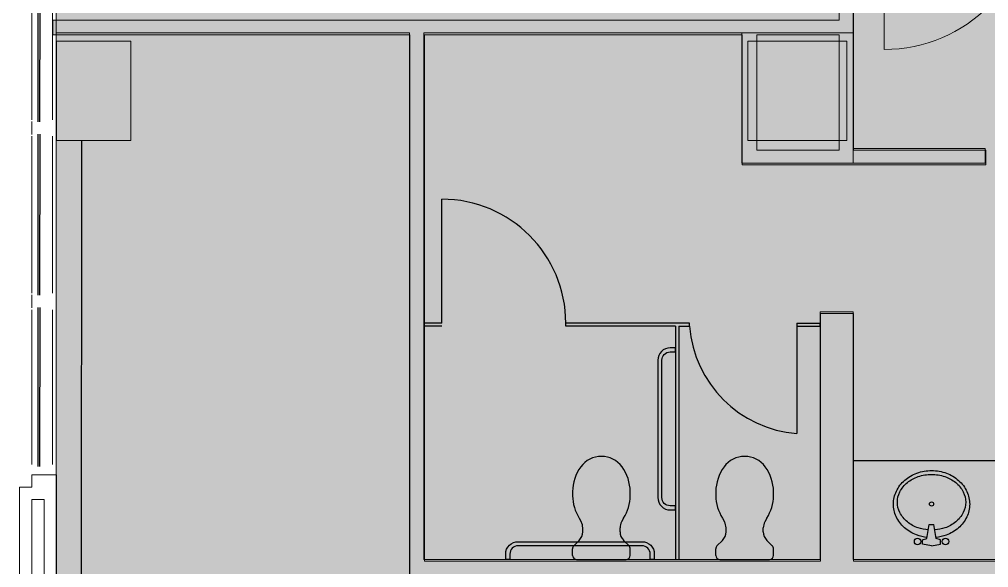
# Model space of a CAD drawing. Header units: inches. Extents: x -1221 to 179, y -822 to 880.
# Drawn here: x -1166.1 to -931.2, y 46 to 178.8 of the extents above; entities that cross this region are included whole.
import ezdxf
from ezdxf.xclip import XClip

# ---------------------------------------------------------------- set-up
doc = ezdxf.new("R2010")
doc.units = ezdxf.units.IN
doc.header["$MEASUREMENT"] = 0
doc.header["$XCLIPFRAME"] = 2
doc.linetypes.add('L1$0$2DASHES', pattern=[163.199999, 71.999999, -24, 9.6, -24, 9.6, -24])
for name, color, linetype in [('L1$0$A-Anno-Revs-FinF', 181, 'Continuous'), ('L1$0$A-Cols-Bldg', 235, 'Continuous'), ('L1$0$GLZ_GLAZING', 7, 'Continuous')]:
    doc.layers.add(name, color=color, linetype=linetype)
for name, color, linetype, lineweight in [('L1$0$ArchiCAD Doors_Pen_No__4', 7, 'Continuous', 9), ('L1$0$ArchiCAD Windows_Pen_No__4', 4, 'Continuous', 9), ('L1$0$BB Columns_Pen_No__3', 7, 'Continuous', 20), ('L1$0$BB Columns_Pen_No__7', 7, 'Continuous', 20), ('L1$0$BB Columns_Pen_No__95', 8, 'Continuous', 20), ('L1$0$BB Shell_Pen_No__100', 7, 'Continuous', 20), ('X1$0$18_0109_REV_dwg _7_', 8, 'Continuous', 9), ('X1$0$A-DETL', 90, 'Continuous', 9), ('X1$0$A-DETL-GENF', 92, 'Continuous', 9), ('X1$0$A-WALL', 113, 'Continuous', 9), ('X1$0$A-WALL-PATT', 111, 'Continuous', 13), ('X1$0$I-WALL', 2, 'Continuous', 9)]:
    doc.layers.add(name, color=color, linetype=linetype, lineweight=lineweight)

# ---------------------------------------------------------------- blocks, each defined once
blk = doc.blocks.new('L1$0$window-fixed')
at = {"layer": 'L1$0$ArchiCAD Windows_Pen_No__4', "linetype": 'L1$0$2DASHES'}
for p, q in [((-6723.6, 3788.31), (-6761.1, 3788.31)), ((-6681.6, 3788.31), (-6719.6, 3788.31)), ((-6640.1, 3788.31), (-6677.6, 3788.31)), ((-6723.6, 3783.31), (-6761.1, 3783.31)), ((-6681.6, 3783.31), (-6719.6, 3783.31)), ((-6640.09, 3783.31), (-6677.6, 3783.31))]:
    blk.add_line(p, q, dxfattribs=at)
at = {"layer": 'L1$0$ArchiCAD Windows_Pen_No__4', "linetype": 'Continuous'}
for p, q in [((-6723.17, 3788.31), (-6721.6, 3788.31)), ((-6721.6, 3788.31), (-6720.02, 3788.31)), ((-6681.17, 3788.31), (-6679.6, 3788.31)), ((-6679.6, 3788.31), (-6678.02, 3788.31))]:
    blk.add_line(p, q, dxfattribs=at)
at = {"layer": 'L1$0$GLZ_GLAZING', "color": 30, "linetype": 'Continuous'}
for p, q in [((-6723.1, 3786.81), (-6761.6, 3786.81)), ((-6761.6, 3786.32), (-6723.1, 3786.31)), ((-6681.1, 3786.81), (-6720.1, 3786.81)), ((-6720.1, 3786.32), (-6681.1, 3786.31)), ((-6639.59, 3786.81), (-6678.1, 3786.81)), ((-6678.1, 3786.32), (-6639.6, 3786.31))]:
    blk.add_line(p, q, dxfattribs=at)
at = {"layer": 'L1$0$GLZ_GLAZING', "color": 30, "linetype": 'Continuous', "const_width": 0.00174}
for points in [[(-6763.6, 3783.31), (-6761.1, 3783.31), (-6761.1, 3786.06), (-6761.6, 3786.06), (-6761.6, 3787.06), (-6761.1, 3787.06), (-6761.1, 3788.31), (-6763.6, 3788.31), (-6763.6, 3787.06), (-6763.6, 3787.06), (-6763.6, 3786.06), (-6763.6, 3786.06)], [(-6719.6, 3783.31), (-6723.6, 3783.31), (-6723.6, 3786.06), (-6723.1, 3786.06), (-6723.1, 3787.06), (-6723.6, 3787.06), (-6723.6, 3788.31), (-6719.6, 3788.31), (-6719.6, 3787.06), (-6720.1, 3787.06), (-6720.1, 3786.06), (-6719.6, 3786.06)], [(-6677.6, 3783.31), (-6681.6, 3783.31), (-6681.6, 3786.06), (-6681.1, 3786.06), (-6681.1, 3787.06), (-6681.6, 3787.06), (-6681.6, 3788.31), (-6677.6, 3788.31), (-6677.6, 3787.06), (-6678.1, 3787.06), (-6678.1, 3786.06), (-6677.6, 3786.06)], [(-6723.1, 3786.06), (-6723.1, 3787.06), (-6761.6, 3787.06), (-6761.6, 3786.07), (-6723.1, 3786.06)], [(-6681.1, 3786.06), (-6681.1, 3787.06), (-6720.1, 3787.06), (-6720.1, 3786.07), (-6681.59, 3786.06)], [(-6639.59, 3786.06), (-6639.59, 3787.06), (-6678.1, 3787.06), (-6678.1, 3786.07), (-6639.59, 3786.06)]]:
    blk.add_lwpolyline(points, close=True, dxfattribs=at)
blk.add_lwpolyline([(-6637.6, 3783.31), (-6637.6, 3788.31), (-6640.1, 3788.31), (-6640.09, 3787.06), (-6639.59, 3787.06), (-6639.59, 3786.06), (-6640.09, 3786.06), (-6640.09, 3783.31), (-6637.6, 3783.31)], dxfattribs=at)
blk = doc.blocks.new('L1')
at = {"layer": 'L1$0$BB Columns_Pen_No__95', "linetype": 'Continuous', "lineweight": 0, "true_color": 0x3f3f3f}
for points in [[(-7523.69, 3096.07), (-7523.69, 3072.07), (-7505.69, 3072.07), (-7505.69, 3096.07)], [(-7356.19, 3096.07), (-7356.19, 3072.07), (-7332.19, 3072.07), (-7332.19, 3096.07)]]:
    blk.add_hatch(color=250, dxfattribs=at).paths.add_polyline_path(points)
at = {"layer": 'L1$0$A-Anno-Revs-FinF'}
blk.add_line((-7517.69, 2850.57), (-7517.59, 3072.07), dxfattribs=at)
at = {"layer": 'L1$0$A-Cols-Bldg', "color": 251, "ltscale": 5}
for p, q in [((-7430.31, 3027.82), (-7430.31, 3057.82)), ((-7430.31, 3027.82), (-7434.69, 3027.82)), ((-7430.31, 3027.82), (-7434.69, 3027.82)), ((-7430.31, 3027.07), (-7434.69, 3027.07)), ((-7430.31, 3027.07), (-7434.69, 3027.07)), ((-7370.31, 3027.82), (-7400.31, 3027.82)), ((-7400.31, 3027.07), (-7400.31, 3027.82)), ((-7370.31, 3027.82), (-7400.31, 3027.82)), ((-7400.31, 3027.07), (-7400.31, 3027.82)), ((-7373.69, 3027.07), (-7400.31, 3027.07)), ((-7373.69, 3027.07), (-7400.31, 3027.07)), ((-7373.69, 3027.07), (-7373.69, 2970.57)), ((-7373.69, 3027.07), (-7373.69, 2970.57)), ((-7372.94, 3027.07), (-7372.94, 2970.57)), ((-7372.94, 3027.07), (-7370.31, 3027.07)), ((-7372.94, 3027.07), (-7372.94, 2970.57)), ((-7372.94, 3027.07), (-7370.31, 3027.07)), ((-7370.31, 3027.07), (-7370.31, 3027.82)), ((-7370.31, 3027.07), (-7370.31, 3027.82)), ((-7344.31, 3027.82), (-7338.69, 3027.82)), ((-7344.31, 3027.82), (-7344.31, 3001.07)), ((-7344.31, 3027.82), (-7338.69, 3027.82)), ((-7344.31, 3027.82), (-7344.31, 3001.07)), ((-7344.31, 3027.07), (-7338.69, 3027.07)), ((-7338.69, 3027.07), (-7338.69, 3027.82)), ((-7338.69, 3027.07), (-7338.69, 3027.82)), ((-7330.69, 2994.57), (-7262.69, 2994.57)), ((-7330.69, 2994.57), (-7262.69, 2994.57)), ((-7397.08, 2980.61), (-7396.58, 2979.71)), ((-7397.08, 2980.61), (-7396.58, 2979.71)), ((-7386.29, 2980.61), (-7386.79, 2979.71)), ((-7386.29, 2980.61), (-7386.79, 2979.71)), ((-7362.37, 2980.61), (-7361.87, 2979.71)), ((-7362.37, 2980.61), (-7361.87, 2979.71)), ((-7351.58, 2980.61), (-7352.08, 2979.71)), ((-7351.58, 2980.61), (-7352.08, 2979.71)), ((-7396.2, 2977.29), (-7396.2, 2978.25)), ((-7396.2, 2977.29), (-7396.2, 2978.25)), ((-7387.16, 2977.29), (-7387.16, 2978.25)), ((-7387.16, 2977.29), (-7387.16, 2978.25)), ((-7361.49, 2977.29), (-7361.49, 2978.25)), ((-7361.49, 2977.29), (-7361.49, 2978.25)), ((-7352.45, 2977.29), (-7352.45, 2978.25)), ((-7352.45, 2977.29), (-7352.45, 2978.25)), ((-7312.81, 2975.64), (-7312.26, 2979.07)), ((-7312.26, 2979.07), (-7311.12, 2979.07)), ((-7310.57, 2975.64), (-7311.12, 2979.07)), ((-7313.86, 2975.37), (-7312.81, 2975.64)), ((-7313.86, 2974.28), (-7313.86, 2975.37)), ((-7309.52, 2975.37), (-7310.57, 2975.64)), ((-7309.52, 2974.28), (-7309.52, 2975.37)), ((-7398.68, 2971.57), (-7398.68, 2973.15)), ((-7398.68, 2971.57), (-7398.68, 2973.15)), ((-7398.39, 2973.86), (-7397.08, 2975.17)), ((-7398.39, 2973.86), (-7397.08, 2975.17)), ((-7384.98, 2973.86), (-7386.29, 2975.17)), ((-7384.98, 2973.86), (-7386.29, 2975.17)), ((-7384.68, 2971.57), (-7384.68, 2973.15)), ((-7384.68, 2971.57), (-7384.68, 2973.15)), ((-7363.97, 2971.57), (-7363.97, 2973.15)), ((-7363.97, 2971.57), (-7363.97, 2973.15)), ((-7363.68, 2973.86), (-7362.37, 2975.17)), ((-7363.68, 2973.86), (-7362.37, 2975.17)), ((-7350.27, 2973.86), (-7351.58, 2975.17)), ((-7350.27, 2973.86), (-7351.58, 2975.17)), ((-7349.97, 2971.57), (-7349.97, 2973.15)), ((-7349.97, 2971.57), (-7349.97, 2973.15)), ((-7311.69, 2973.91), (-7313.86, 2974.28)), ((-7311.69, 2973.91), (-7309.52, 2974.28)), ((-7397.7, 2970.57), (-7385.68, 2970.57)), ((-7397.7, 2970.57), (-7385.68, 2970.57)), ((-7362.99, 2970.57), (-7350.97, 2970.57)), ((-7362.99, 2970.57), (-7350.97, 2970.57))]:
    blk.add_line(p, q, dxfattribs=at)
for points in [[(-7375.02, 2982.57), (-7373.69, 2982.57), (-7373.69, 2983.57), (-7375.02, 2983.57, -0.414214), (-7377.02, 2985.57), (-7377.02, 3018.82, -0.414214), (-7375.02, 3020.82), (-7373.69, 3020.82), (-7373.69, 3021.82), (-7375.02, 3021.82, 0.414214), (-7378.02, 3018.82), (-7378.02, 2985.57, 0.414214)], [(-7375.02, 2982.57), (-7373.69, 2982.57), (-7373.69, 2983.57), (-7375.02, 2983.57, -0.414214), (-7377.02, 2985.57), (-7377.02, 3018.82, -0.414214), (-7375.02, 3020.82), (-7373.69, 3020.82), (-7373.69, 3021.82), (-7375.02, 3021.82, 0.414214), (-7378.02, 3018.82), (-7378.02, 2985.57, 0.414214)], [(-7379.86, 2971.89, 0.414214), (-7381.86, 2973.89), (-7411.86, 2973.89, 0.414214), (-7413.86, 2971.89), (-7413.86, 2970.57), (-7414.86, 2970.57), (-7414.86, 2971.89, -0.414214), (-7411.86, 2974.89), (-7381.86, 2974.89, -0.414214), (-7378.86, 2971.89), (-7378.86, 2970.57), (-7379.86, 2970.57)], [(-7379.86, 2971.89, 0.414214), (-7381.86, 2973.89), (-7411.86, 2973.89, 0.414214), (-7413.86, 2971.89), (-7413.86, 2970.57), (-7414.86, 2970.57), (-7414.86, 2971.89, -0.414214), (-7411.86, 2974.89), (-7381.86, 2974.89, -0.414214), (-7378.86, 2971.89), (-7378.86, 2970.57), (-7379.86, 2970.57)]]:
    blk.add_lwpolyline(points, format="xyb", close=True, dxfattribs=at)
for points in [[(-7320.93, 2984.04, -0.110461), (-7320.22, 2987.09, -0.10267), (-7318.19, 2989.77, -0.093283), (-7315.23, 2991.5, -0.087581), (-7311.64, 2992.11, -0.087581), (-7308.06, 2991.46, -0.093283), (-7305.12, 2989.7, -0.10267), (-7303.12, 2987, -0.110461), (-7302.45, 2983.94, -0.110461), (-7303.15, 2980.88, -0.10267), (-7305.19, 2978.21, -0.093283), (-7308.14, 2976.48, -0.060655), (-7310.61, 2975.92, -0.087581)], [(-7319.97, 2984.44, -0.118217), (-7319.37, 2986.95, -0.104594), (-7317.55, 2989.21, -0.089748), (-7314.93, 2990.65, -0.081485), (-7311.69, 2991.18, -0.081485), (-7308.45, 2990.65, -0.089748), (-7305.83, 2989.21, -0.104594), (-7304.01, 2986.95, -0.118217), (-7303.41, 2984.44, -0.118217), (-7304.01, 2981.93, -0.104594), (-7305.83, 2979.67, -0.089748), (-7308.45, 2978.23, -0.062035), (-7310.91, 2977.73, -0.081485)], [(-7312.77, 2975.92, -0.062709), (-7315.32, 2976.52, -0.093283), (-7318.25, 2978.28, -0.10267), (-7320.26, 2980.98, -0.110461), (-7320.93, 2984.04, -0.110461)], [(-7312.47, 2977.73, -0.062035), (-7314.93, 2978.23, -0.089748), (-7317.55, 2979.67, -0.104594), (-7319.37, 2981.93, -0.118217), (-7319.97, 2984.44, -0.118217)]]:
    blk.add_lwpolyline(points, format="xyb", dxfattribs=at)
for centre, radius in [((-7311.69, 2984), 0.5), ((-7315.07, 2974.95), 0.787), ((-7308.31, 2974.95), 0.787)]:
    blk.add_circle(centre, radius, dxfattribs=at)
for centre, radius, start, end in [((-7430.31, 3027.82), 30, 0, 90), ((-7342.12, 3029.26), 28.28, 184.4494, 265.5506), ((-7342.12, 3029.26), 28.28, 184.4494, 265.5506), ((-7391.76, 2989.43), 6.08, 89.2152, 143.9149), ((-7391.76, 2989.43), 6.08, 89.2152, 143.9149), ((-7391.6, 2989.43), 6.08, 36.0851, 90.7848), ((-7391.6, 2989.43), 6.08, 36.0851, 90.7848), ((-7357.05, 2989.43), 6.08, 89.2152, 143.9149), ((-7357.05, 2989.43), 6.08, 89.2152, 143.9149), ((-7356.89, 2989.43), 6.08, 36.0851, 90.7848), ((-7356.89, 2989.43), 6.08, 36.0851, 90.7848), ((-7387.93, 2986.76), 10.75, 144.4623, 178.6678), ((-7387.93, 2986.76), 10.75, 144.4623, 178.6678), ((-7395.43, 2986.76), 10.75, 1.3322, 35.5377), ((-7395.43, 2986.76), 10.75, 1.3322, 35.5377), ((-7353.22, 2986.76), 10.75, 144.4623, 178.6678), ((-7353.22, 2986.76), 10.75, 144.4623, 178.6678), ((-7360.72, 2986.76), 10.75, 1.3322, 35.5377), ((-7360.72, 2986.76), 10.75, 1.3322, 35.5377), ((-7167.22, 2986.51), 231.46, 179.8762, 180.1238), ((-7167.22, 2986.51), 231.46, 179.8762, 180.1238), ((-7616.14, 2986.51), 231.46, 359.8762, 0.1238), ((-7616.14, 2986.51), 231.46, 359.8762, 0.1238), ((-7132.51, 2986.51), 231.46, 179.8762, 180.1238), ((-7132.51, 2986.51), 231.46, 179.8762, 180.1238), ((-7581.43, 2986.51), 231.46, 359.8762, 0.1238), ((-7581.43, 2986.51), 231.46, 359.8762, 0.1238), ((-7387.93, 2986.26), 10.75, 181.3322, 211.8858), ((-7387.93, 2986.26), 10.75, 181.3322, 211.8858), ((-7395.43, 2986.26), 10.75, 328.1142, 358.6678), ((-7395.43, 2986.26), 10.75, 328.1142, 358.6678), ((-7353.22, 2986.26), 10.75, 181.3322, 211.8858), ((-7353.22, 2986.26), 10.75, 181.3322, 211.8858), ((-7360.72, 2986.26), 10.75, 328.1142, 358.6678), ((-7360.72, 2986.26), 10.75, 328.1142, 358.6678), ((-7399.2, 2978.25), 3, 0, 29.0617), ((-7399.2, 2978.25), 3, 0, 29.0617), ((-7384.16, 2978.25), 3, 150.9383, 180), ((-7384.16, 2978.25), 3, 150.9383, 180), ((-7364.49, 2978.25), 3, 0, 29.0617), ((-7364.49, 2978.25), 3, 0, 29.0617), ((-7349.45, 2978.25), 3, 150.9383, 180), ((-7349.45, 2978.25), 3, 150.9383, 180), ((-7399.2, 2977.29), 3, 315, 0), ((-7399.2, 2977.29), 3, 315, 0), ((-7384.16, 2977.29), 3, 180, 225), ((-7384.16, 2977.29), 3, 180, 225), ((-7364.49, 2977.29), 3, 315, 0), ((-7364.49, 2977.29), 3, 315, 0), ((-7349.45, 2977.29), 3, 180, 225), ((-7349.45, 2977.29), 3, 180, 225), ((-7397.68, 2973.15), 1, 135, 180), ((-7397.68, 2973.15), 1, 135, 180), ((-7385.68, 2973.15), 1, 0, 45), ((-7385.68, 2973.15), 1, 0, 45), ((-7362.97, 2973.15), 1, 135, 180), ((-7362.97, 2973.15), 1, 135, 180), ((-7350.97, 2973.15), 1, 0, 45), ((-7350.97, 2973.15), 1, 0, 45), ((-7397.68, 2971.57), 1, 180, 270), ((-7397.68, 2971.57), 1, 180, 270), ((-7385.68, 2971.57), 1, 270, 0), ((-7385.68, 2971.57), 1, 270, 0), ((-7362.97, 2971.57), 1, 180, 270), ((-7362.97, 2971.57), 1, 180, 270), ((-7350.97, 2971.57), 1, 270, 0), ((-7350.97, 2971.57), 1, 270, 0)]:
    blk.add_arc(centre, radius, start, end, dxfattribs=at)
at = {"layer": 'L1$0$ArchiCAD Doors_Pen_No__4', "linetype": 'Continuous'}
blk.add_line((-7323.19, 3094.07), (-7323.19, 3130.07), dxfattribs=at)
blk.add_arc((-7323.19, 3130.07), 36, 270, 0, dxfattribs=at)
at = {"layer": 'L1$0$BB Columns_Pen_No__3', "linetype": 'Continuous'}
for p, q in [((-7357.69, 3066.57), (-7357.69, 3098.07)), ((-7330.69, 3098.07), (-7330.69, 3066.57)), ((-7330.69, 3066.57), (-7357.69, 3066.57))]:
    blk.add_line(p, q, dxfattribs=at)
at = {"layer": 'L1$0$BB Columns_Pen_No__7', "linetype": 'Continuous', "flags": 128}
for points in [[(-7523.69, 3096.07), (-7505.69, 3096.07), (-7505.69, 3072.07), (-7523.69, 3072.07)], [(-7356.19, 3096.07), (-7332.19, 3096.07), (-7332.19, 3072.07), (-7356.19, 3072.07)]]:
    blk.add_lwpolyline(points, close=True, dxfattribs=at)
at = {"layer": 'L1$0$BB Shell_Pen_No__100', "linetype": 'Continuous', "flags": 128}
for points in [[(-7330.69, 3098.07), (-7330.69, 3130.07)], [(-7523.69, 3098.07), (-7438.19, 3098.07)], [(-7438.19, 3098.07), (-7438.19, 2830.07)], [(-7434.69, 2970.57), (-7434.69, 3098.07)], [(-7434.69, 3098.07), (-7330.69, 3098.07)], [(-7298.69, 3070.07), (-7330.69, 3070.07)], [(-7330.69, 3070.07), (-7330.69, 3066.57)], [(-7298.69, 3066.57), (-7298.69, 3070.07)], [(-7330.69, 3066.57), (-7298.69, 3066.57)], [(-7330.69, 3030.57), (-7338.69, 3030.57)], [(-7338.69, 3030.57), (-7338.69, 2970.57)], [(-7330.69, 2970.57), (-7330.69, 3030.57)], [(-7529.69, 2937.07), (-7523.69, 2937.07), (-7523.69, 2991.07), (-7529.69, 2991.07)], [(-7529.69, 2991.07), (-7529.69, 2988.07)], [(-7529.69, 2988.07), (-7532.69, 2988.07)], [(-7532.69, 2988.07), (-7532.69, 2940.07)], [(-7529.69, 2985.07), (-7526.69, 2985.07)], [(-7529.69, 2943.07), (-7529.69, 2985.07)], [(-7526.69, 2985.07), (-7526.69, 2943.07)], [(-7338.69, 2970.57), (-7434.69, 2970.57)], [(-7262.69, 2970.57), (-7330.69, 2970.57)]]:
    blk.add_lwpolyline(points, dxfattribs=at)
at = {"layer": 'L1$0$A-Anno-Revs-FinF', "rotation": 90}
blk.add_blockref('L1$0$window-fixed', (-3741.38, 9754.66), dxfattribs=at)
blk = doc.blocks.new('X1')
at = {"layer": 'X1$0$A-DETL-GENF'}
h = blk.add_hatch(color=254, dxfattribs=at)
h.paths.add_polyline_path([(-582.15, -191.05), (-582.15, 268.45), (-582.93, 268.45), (-582.93, 217.06), (-586.43, 217.06), (-586.43, 259.06), (-673.43, 259.06), (-673.43, 217.06), (-676.93, 217.06), (-676.93, 235.56), (-703.43, 235.56), (-703.43, 267.95), (-768.65, 267.95), (-768.65, 204.45), (-769.43, 204.45), (-769.43, 162.81), (-765.43, 162.81), (-765.43, 159.31), (-892.43, 159.31), (-892.43, -33.03), (-724.93, -33.03), (-724.93, 159.31), (-731.43, 159.31), (-731.43, 162.81), (-685.43, 162.81), (-685.43, 175.06), (-676.93, 175.06), (-676.93, 177.06), (-673.43, 177.06), (-673.43, 147.06), (-586.43, 147.06), (-586.43, 177.06), (-582.93, 177.06), (-582.93, 113.06), (-586.43, 113.06), (-586.43, 143.06), (-673.43, 143.06), (-673.43, 43.06), (-614.43, 43.06), (-614.43, 47.06), (-586.43, 47.06), (-586.43, 73.06), (-582.93, 73.06), (-582.93, 47.06), (-582.43, 47.06), (-582.43, 35.06), (-582.93, 35.06), (-582.93, 9.06), (-586.43, 9.06), (-586.43, 35.06), (-614.43, 35.06), (-614.43, 39.06), (-673.43, 39.06), (-673.43, -60.94), (-586.43, -60.94), (-586.43, -30.94), (-582.93, -30.94), (-582.93, -94.94), (-586.43, -94.94), (-586.43, -64.94), (-673.43, -64.94), (-673.43, -164.94), (-586.43, -164.94), (-586.43, -134.94), (-582.93, -134.94), (-582.93, -191.05)], flags=0)
h.paths.add_polyline_path([(-1157.15, -188.55), (-970.93, -188.55), (-970.93, -184.44), (-970.15, -184.44), (-970.15, -144.44), (-970.93, -144.44), (-970.93, -96.44), (-967.43, -96.44), (-967.39, -112.94), (-895.93, -112.94), (-895.93, -70.53), (-892.43, -70.53), (-892.43, -124.53), (-829.43, -124.53), (-829.43, -36.53), (-895.93, -36.53), (-895.93, 25.56), (-963.93, 25.56), (-963.93, -34.44), (-971.93, -34.44), (-971.93, 25.56), (-1067.93, 25.56), (-1067.93, -92.94), (-990.93, -92.94), (-990.93, -96.44), (-1138.93, -96.44), (-1138.93, -92.94), (-1071.43, -92.94), (-1071.43, 175.06), (-1157.15, 175.06), (-1157.15, -188.55)], flags=0)
h.paths.add_polyline_path([(-773.15, -188.44), (-685.43, -188.44), (-685.43, -164.94), (-676.93, -164.94), (-676.93, -92.94), (-685.43, -92.94), (-685.43, -56.94), (-676.93, -56.94), (-676.93, -36.53), (-773.93, -36.53), (-773.93, -124.53), (-773.15, -124.53), (-773.15, -187.67)], flags=0)
h.paths.add_polyline_path([(-586.43, -188.44), (-586.43, -176.94), (-681.93, -176.94), (-681.93, -188.44), (-589.17, -188.44)], flags=0)
h.paths.add_polyline_path([(-820.93, -124.53), (-777.43, -124.53), (-777.43, -36.53), (-825.93, -36.53), (-825.93, -124.53)], flags=0)
h.paths.add_polyline_path([(-895.93, -124.53), (-895.93, -116.44), (-967.43, -116.44), (-967.43, -124.53), (-963.93, -124.53)], flags=0)
h.paths.add_polyline_path([(-969.85, -96.04), (-989.56, -96.04), (-989.56, -72.04), (-965.56, -72.04), (-965.56, -96.04), (-967.43, -96.04)], flags=0)
h.paths.add_polyline_path([(-1139.06, -96.04), (-1157.06, -96.04), (-1157.06, -72.04), (-1139.06, -72.04), (-1139.06, -92.94)], flags=0)
h.paths.add_polyline_path([(-681.93, -33.03), (-676.93, -33.03), (-676.93, 139.06), (-685.43, 139.06), (-685.43, 159.31), (-721.43, 159.31), (-721.43, -33.03), (-685.43, -33.03)], flags=0)
h.paths.add_polyline_path([(-968.52, 29.06), (-895.93, 29.06), (-895.93, 44.06), (-1067.93, 44.06), (-1067.93, 29.06), (-970.15, 29.06)], flags=0)
h.paths.add_polyline_path([(-929.08, 47.56), (-895.93, 47.56), (-895.93, 204.1), (-963.93, 204.1), (-963.93, 147.06), (-931.93, 147.06), (-931.93, 143.56), (-990.93, 143.56), (-990.93, 175.06), (-1067.93, 175.06), (-1067.93, 47.56), (-971.93, 47.56), (-971.93, 107.56), (-963.93, 107.56), (-963.93, 47.56), (-931.93, 47.56)], flags=0)
h.paths.add_polyline_path([(-967.43, 147.06), (-967.43, 149.46), (-987.43, 149.46), (-987.43, 147.06), (-970.15, 147.06)], flags=0)
h.paths.add_polyline_path([(-1156.41, 149.46), (-1157.06, 149.46), (-1157.06, 173.46), (-1139.06, 173.46), (-1139.06, 149.46), (-1156.15, 149.46)], flags=0)
h.paths.add_polyline_path([(-884.71, 162.81), (-832.43, 162.81), (-832.43, 189.7), (-892.43, 189.7), (-892.43, 162.81), (-885.43, 162.81)], flags=0)
h.paths.add_polyline_path([(-828.15, 162.81), (-779.43, 162.81), (-779.43, 204.45), (-828.15, 204.45), (-828.15, 189.7), (-828.93, 189.7), (-828.93, 162.81)], flags=0)
h.paths.add_polyline_path([(-773.15, 162.81), (-772.93, 162.81), (-772.93, 204.45), (-775.93, 204.45), (-775.93, 162.81)], flags=0)
h.paths.add_polyline_path([(-967.43, 173.46), (-967.43, 175.06), (-987.43, 175.06), (-987.43, 173.46), (-968.05, 173.46)], flags=0)
h.paths.add_polyline_path([(-987.43, 178.56), (-967.43, 178.56), (-967.43, 226.56), (-966.65, 226.56), (-966.65, 266.56), (-967.43, 266.56), (-967.43, 270.56), (-1009.43, 270.56), (-1009.43, 274.06), (-837.43, 274.06), (-837.43, 321.45), (-1052.65, 321.45), (-1052.65, 267.95), (-1157.15, 267.95), (-1157.15, 178.56), (-990.93, 178.56)], flags=0)
h.paths.add_polyline_path([(-1045.87, 222.56), (-1108.43, 222.56), (-1108.43, 226.56), (-1020.43, 226.56), (-1020.43, 222.56), (-1021.43, 222.56)], flags=0)
h.paths.add_polyline_path([(-696.03, 239.06), (-676.93, 239.06), (-676.93, 259.06), (-685.43, 259.06), (-685.43, 267.95), (-699.93, 267.95), (-699.93, 239.06)], flags=0)
at = {"layer": 'X1$0$A-WALL-PATT', "lineweight": 9}
for points in [[(-963.93, 175.06), (-963.93, 226.56), (-967.43, 226.56), (-967.43, 175.06)], [(-987.43, 175.06), (-967.43, 175.06), (-967.43, 178.56), (-1157.93, 178.56), (-1157.93, 175.06), (-990.93, 175.06)], [(-1071.43, -96.44), (-1067.93, -96.44), (-1067.93, 175.06), (-1071.43, 175.06), (-1071.43, -92.94)], [(-990.93, 147.06), (-987.43, 147.06), (-987.43, 175.06), (-990.93, 175.06)], [(-967.43, 147.06), (-963.93, 147.06), (-963.93, 175.06), (-967.43, 175.06), (-967.43, 147.44)], [(-971.93, 143.56), (-931.93, 143.56), (-931.93, 147.06), (-990.93, 147.06), (-990.93, 143.56)], [(-967.43, 47.56), (-963.93, 47.56), (-963.93, 107.56), (-971.93, 107.56), (-971.93, 47.56)], [(-895.93, 44.06), (-895.93, 47.56), (-1067.93, 47.56), (-1067.93, 44.06), (-967.43, 44.06)]]:
    blk.add_hatch(color=7, dxfattribs=at).paths.add_polyline_path(points, flags=0)
at = {"layer": 'X1$0$A-DETL', "lineweight": 13}
blk.add_line((-1157.15, 267.95), (-1157.15, -191.05), dxfattribs=at)
at = {"layer": 'X1$0$A-WALL', "color": 8, "lineweight": 20}
for p, q in [((-963.93, 107.56), (-971.93, 107.56)), ((-971.93, 107.56), (-971.93, 47.56)), ((-963.93, 47.56), (-963.93, 107.56))]:
    blk.add_line(p, q, dxfattribs=at)
at = {"layer": 'X1$0$I-WALL', "color": 8, "lineweight": 20}
for p, q in [((-967.43, 226.56), (-967.43, 178.56)), ((-963.93, 147.06), (-963.93, 207.06)), ((-967.43, 178.56), (-1157.93, 178.56)), ((-1157.93, 178.56), (-1157.93, 175.06)), ((-1157.93, 175.06), (-1071.43, 175.06)), ((-1071.43, 175.06), (-1071.43, -92.94)), ((-1067.93, 175.06), (-990.93, 175.06)), ((-1067.93, 47.56), (-1067.93, 175.06)), ((-990.93, 175.06), (-990.93, 143.56)), ((-987.43, 175.06), (-967.43, 175.06)), ((-987.43, 147.06), (-987.43, 175.06)), ((-967.43, 175.06), (-967.43, 147.06)), ((-967.43, 147.06), (-987.43, 147.06)), ((-931.93, 147.06), (-963.93, 147.06)), ((-931.93, 143.56), (-931.93, 147.06)), ((-990.93, 143.56), (-931.93, 143.56)), ((-971.93, 47.56), (-1067.93, 47.56)), ((-895.93, 47.56), (-963.93, 47.56))]:
    blk.add_line(p, q, dxfattribs=at)
at = {"layer": 'X1$0$18_0109_REV_dwg _7_'}
ref = blk.add_blockref('L1', (6366.63, -2922.6), dxfattribs=at)
XClip(ref).set_block_clipping_path([(-7587.3890141857, 2122.8758432012), (-6188.1189173454, 3796.6416784023)])

msp = doc.modelspace()

# ---------------------------------------------------------------- block references
at = {"color": 253}
msp.add_blockref('X1', (0, 0), dxfattribs=at)

doc.saveas('drawing.dxf')
